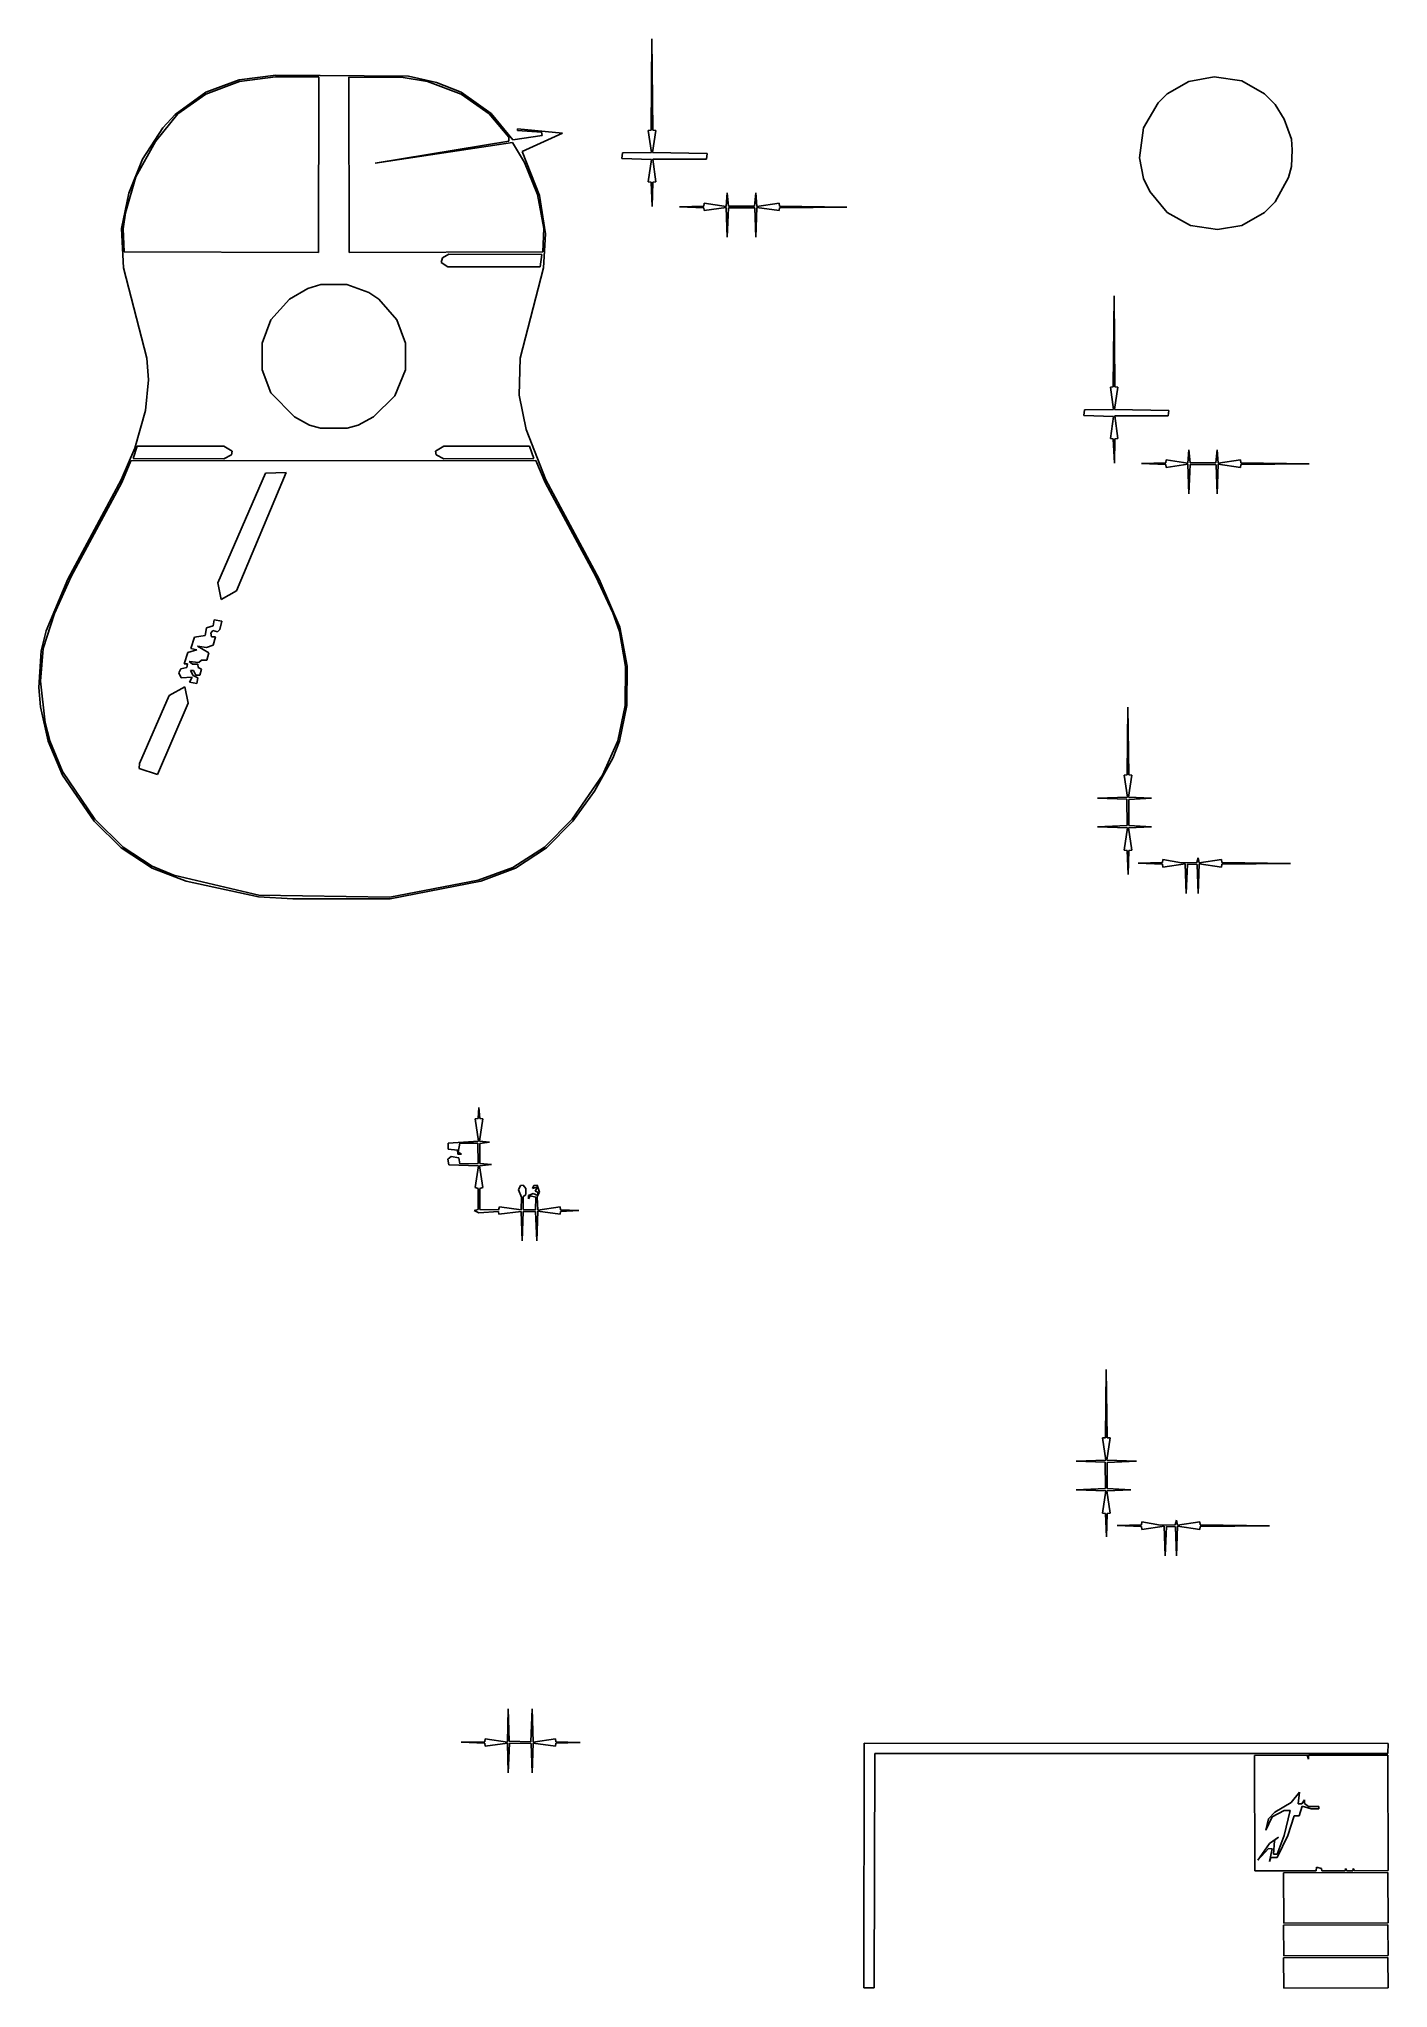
# Model space of a CAD drawing. Extents: x 25 to 199, y 9 to 261.
import ezdxf

# ---------------------------------------------------------------- set-up
doc = ezdxf.new("R2010")
doc.units = 0

msp = doc.modelspace()

# ---------------------------------------------------------------- linework, layer by layer
at = {"layer": 'BRIDGE_ROUTE'}
for p, q in [((131.11, 9.44), (131.15, 41.02)), ((131.15, 41.02), (198.8, 40.98)), ((198.8, 40.98), (198.76, 39.71)), ((132.5, 39.71), (132.42, 9.44)), ((198.76, 39.71), (132.5, 39.71)), ((132.42, 9.44), (131.11, 9.44))]:
    msp.add_line(p, q, dxfattribs=at)
at = {"layer": 'CONTROL_CAVITY'}
for p, q in [((46.1, 254.42), (42.12, 251.54)), ((50.42, 255.99), (46.1, 254.42)), ((55.16, 256.62), (50.42, 255.99)), ((72.26, 256.46), (55.16, 256.62)), ((75.9, 255.65), (72.26, 256.46)), ((79.08, 254.42), (75.9, 255.65)), ((82.97, 251.63), (79.08, 254.42)), ((40.56, 249.81), (37.93, 245.74)), ((42.12, 251.54), (40.56, 249.81)), ((85.77, 248.24), (82.97, 251.63)), ((92.16, 249.13), (86.36, 249.68)), ((86.36, 249.68), (86.36, 249.47)), ((86.36, 249.47), (89.45, 249.22)), ((89.54, 248.79), (85.77, 248.24)), ((86.95, 246.72), (92.16, 249.13)), ((89.45, 249.22), (89.54, 248.79)), ((37.93, 245.74), (36.15, 241.34)), ((89.2, 241.05), (86.95, 246.72)), ((36.15, 241.34), (35.22, 236.77)), ((89.96, 236.09), (89.2, 241.05)), ((35.22, 236.77), (35.48, 231.69)), ((89.7, 231.69), (89.96, 236.09)), ((35.48, 231.69), (38.48, 220.01)), ((86.7, 220.01), (89.7, 231.69)), ((38.48, 220.01), (38.69, 217.21)), ((86.57, 215.26), (86.7, 220.01)), ((38.69, 217.21), (38.31, 213.28)), ((87.46, 210.82), (86.57, 215.26)), ((38.31, 213.28), (36.91, 208.41)), ((90, 204.3), (87.46, 210.82)), ((36.91, 208.41), (35.18, 204.3)), ((35.18, 204.3), (28.28, 191.47)), ((96.9, 191.47), (90, 204.3)), ((28.28, 191.47), (25.48, 184.79)), ((99.57, 185.25), (96.9, 191.47)), ((25.48, 184.79), (24.85, 182.2)), ((100.54, 180.21), (99.57, 185.25)), ((24.85, 182.2), (24.55, 177.46)), ((100.46, 175.13), (100.54, 180.21)), ((24.55, 177.46), (24.76, 174.96)), ((24.76, 174.96), (25.74, 170.52)), ((99.53, 170.52), (100.46, 175.13)), ((25.74, 170.52), (27.6, 166.12)), ((98.68, 168.32), (99.53, 170.52)), ((96.31, 164.08), (98.68, 168.32)), ((27.6, 166.12), (31.67, 160.19)), ((93.51, 160.19), (96.31, 164.08)), ((31.67, 160.19), (35.18, 156.76)), ((90.09, 156.76), (93.51, 160.19)), ((35.18, 156.76), (39.16, 154.14)), ((86.11, 154.14), (90.09, 156.76)), ((39.16, 154.14), (43.56, 152.44)), ((81.62, 152.44), (86.11, 154.14)), ((43.56, 152.44), (52.92, 150.41)), ((69.93, 150.16), (81.62, 152.44)), ((52.92, 150.41), (57.32, 150.16)), ((57.32, 150.16), (69.93, 150.16))]:
    msp.add_line(p, q, dxfattribs=at)
at = {"layer": 'JACK_ROUTE'}
for p, q in [((46.1, 254.17), (50.46, 255.78)), ((50.46, 255.78), (55.08, 256.41)), ((55.08, 256.41), (60.71, 256.37)), ((60.71, 256.37), (60.66, 233.68)), ((64.56, 256.33), (71.59, 256.29)), ((64.6, 233.68), (64.56, 256.33)), ((71.59, 256.29), (74.72, 255.78)), ((74.72, 255.78), (79.08, 254.17)), ((42.5, 251.59), (46.1, 254.17)), ((79.08, 254.17), (82.68, 251.59)), ((39.58, 248.03), (42.5, 251.59)), ((82.68, 251.59), (85.26, 248.58)), ((37.08, 243.46), (39.58, 248.03)), ((85.22, 248.07), (67.99, 245.24)), ((67.99, 245.24), (85.72, 247.9)), ((85.26, 248.58), (85.22, 248.07)), ((85.72, 247.9), (87.25, 245.32)), ((87.25, 245.32), (88.94, 241.17)), ((35.73, 238.8), (37.08, 243.46)), ((88.94, 241.17), (89.75, 236.81)), ((35.43, 236.73), (35.73, 238.8)), ((89.75, 236.81), (89.62, 233.76)), ((35.56, 233.76), (35.43, 236.73)), ((60.66, 233.68), (35.56, 233.76)), ((89.62, 233.76), (64.6, 233.68))]:
    msp.add_line(p, q, dxfattribs=at)
at = {"layer": 'NECK_POCKET'}
for p, q in [((35.26, 203.96), (36.41, 206.76)), ((36.41, 206.76), (88.73, 206.8)), ((88.73, 206.8), (89.92, 203.96)), ((28.7, 191.81), (35.26, 203.96)), ((89.92, 203.96), (96.48, 191.81)), ((26.54, 187.03), (28.7, 191.81)), ((96.48, 191.81), (98.68, 187.11)), ((25.1, 182.5), (26.54, 187.03)), ((98.68, 187.11), (99.53, 184.7)), ((99.53, 184.7), (100.33, 180.17)), ((24.76, 178.31), (25.1, 182.5)), ((100.33, 180.17), (100.25, 175.13)), ((25.36, 172.89), (24.76, 178.31)), ((100.25, 175.13), (99.31, 170.56)), ((25.95, 170.56), (25.36, 172.89)), ((27.6, 166.62), (25.95, 170.56)), ((99.31, 170.56), (97.32, 166.12)), ((31.75, 160.44), (27.6, 166.62)), ((97.32, 166.12), (93.43, 160.44)), ((35.43, 156.85), (31.75, 160.44)), ((93.43, 160.44), (89.83, 156.85)), ((39.16, 154.39), (35.43, 156.85)), ((89.83, 156.85), (85.77, 154.22)), ((41.99, 153.2), (39.16, 154.39)), ((85.77, 154.22), (81.28, 152.57)), ((52.96, 150.62), (41.99, 153.2)), ((81.28, 152.57), (69.89, 150.37)), ((69.89, 150.37), (52.96, 150.62))]:
    msp.add_line(p, q, dxfattribs=at)
at = {"layer": 'SMALL_FEATURE'}
for p, q in [((103.72, 261.28), (103.63, 249.51)), ((103.84, 249.51), (103.72, 261.28)), ((170.26, 254.21), (173.06, 255.78)), ((173.06, 255.78), (176.36, 256.41)), ((176.36, 256.41), (179.92, 255.86)), ((179.92, 255.86), (182.84, 254.21)), ((167.22, 249.81), (169.12, 253.03)), ((169.12, 253.03), (170.26, 254.21)), ((182.84, 254.21), (184.23, 252.81)), ((184.23, 252.81), (185.38, 250.91)), ((103.63, 249.51), (103.25, 249.47)), ((103.25, 249.47), (103.67, 246.59)), ((103.8, 246.59), (104.22, 249.47)), ((104.22, 249.47), (103.84, 249.51)), ((166.71, 245.91), (167.22, 249.81)), ((185.38, 250.91), (186.35, 248.33)), ((186.35, 248.33), (186.44, 246.97)), ((186.44, 246.97), (186.35, 244.81)), ((99.91, 246.55), (99.82, 245.83)), ((99.82, 245.83), (103.67, 245.7)), ((103.67, 246.59), (99.91, 246.55)), ((103.67, 245.7), (103.25, 242.82)), ((110.87, 246.46), (103.8, 246.59)), ((104.22, 242.82), (103.84, 245.74)), ((103.84, 245.74), (110.79, 245.74)), ((110.79, 245.74), (110.87, 246.46)), ((167.22, 243.25), (166.71, 245.91)), ((186.35, 244.81), (185.93, 243.37)), ((103.25, 242.82), (103.63, 242.78)), ((103.63, 242.78), (103.76, 239.65)), ((103.76, 239.65), (103.84, 242.78)), ((103.84, 242.78), (104.22, 242.82)), ((168.02, 241.55), (167.22, 243.25)), ((185.93, 243.37), (184.23, 240.24)), ((110.41, 239.69), (107.27, 239.61)), ((107.27, 239.61), (110.41, 239.48)), ((110.45, 240.07), (110.41, 239.69)), ((110.41, 239.48), (110.45, 239.1)), ((113.33, 239.65), (110.45, 240.07)), ((110.45, 239.1), (113.33, 239.52)), ((113.45, 241.38), (113.33, 239.65)), ((113.33, 239.52), (113.45, 235.67)), ((113.62, 239.69), (113.45, 241.38)), ((113.45, 235.67), (113.62, 239.48)), ((116.97, 239.69), (113.62, 239.69)), ((113.62, 239.48), (117.01, 239.44)), ((117.14, 241.38), (116.97, 239.69)), ((117.01, 239.44), (117.14, 235.67)), ((117.26, 239.65), (117.14, 241.38)), ((117.14, 235.67), (117.26, 239.52)), ((120.14, 240.07), (117.26, 239.65)), ((117.26, 239.52), (120.14, 239.1)), ((120.18, 239.69), (120.14, 240.07)), ((120.14, 239.1), (120.18, 239.48)), ((128.9, 239.56), (120.18, 239.69)), ((120.18, 239.48), (128.9, 239.56)), ((170.26, 238.84), (168.02, 241.55)), ((184.23, 240.24), (182.84, 238.84)), ((173.27, 237.19), (170.26, 238.84)), ((176.78, 236.64), (173.27, 237.19)), ((179.92, 237.19), (176.78, 236.64)), ((182.84, 238.84), (179.92, 237.19)), ((76.5, 232.41), (76.67, 233)), ((77.34, 231.82), (76.5, 232.41)), ((76.67, 233), (77.51, 233.47)), ((89.28, 231.82), (77.34, 231.82)), ((77.51, 233.47), (89.49, 233.43)), ((89.49, 233.43), (89.28, 231.82)), ((59.27, 229.02), (60.96, 229.57)), ((60.96, 229.57), (64.3, 229.57)), ((64.3, 229.57), (67.14, 228.52)), ((54.48, 225), (56.9, 227.67)), ((56.9, 227.67), (59.27, 229.02)), ((67.14, 228.52), (68.45, 227.67)), ((68.45, 227.67), (70.78, 225)), ((163.41, 228.09), (163.32, 216.32)), ((163.53, 216.32), (163.41, 228.09)), ((53.38, 221.95), (54.48, 225)), ((70.78, 225), (71.88, 221.95)), ((53.38, 218.52), (53.38, 221.95)), ((71.88, 221.95), (71.88, 218.52)), ((54.48, 215.56), (53.38, 218.52)), ((71.88, 218.52), (70.53, 215.18)), ((57.57, 212.43), (54.48, 215.56)), ((70.53, 215.18), (67.78, 212.43)), ((163.32, 216.32), (162.94, 216.28)), ((162.94, 216.28), (163.36, 213.4)), ((163.49, 213.4), (163.91, 216.28)), ((163.91, 216.28), (163.53, 216.32)), ((59.48, 211.37), (57.57, 212.43)), ((67.78, 212.43), (65.79, 211.37)), ((159.6, 213.36), (159.51, 212.64)), ((159.51, 212.64), (163.36, 212.51)), ((163.36, 213.4), (159.6, 213.36)), ((163.36, 212.51), (162.94, 209.63)), ((170.48, 213.28), (163.49, 213.4)), ((163.91, 209.63), (163.53, 212.56)), ((163.53, 212.56), (170.39, 212.56)), ((170.39, 212.56), (170.48, 213.28)), ((60.92, 210.99), (59.48, 211.37)), ((64.35, 210.99), (60.92, 210.99)), ((65.79, 211.37), (64.35, 210.99)), ((162.94, 209.63), (163.32, 209.59)), ((163.32, 209.59), (163.45, 206.46)), ((163.45, 206.46), (163.53, 209.59)), ((163.53, 209.59), (163.91, 209.63)), ((36.7, 207.05), (37.25, 208.66)), ((48.43, 207.01), (36.7, 207.05)), ((37.25, 208.66), (48.43, 208.66)), ((48.43, 208.66), (49.49, 208.03)), ((49.4, 207.56), (48.43, 207.01)), ((49.49, 208.03), (49.4, 207.56)), ((75.78, 208.03), (76.83, 208.66)), ((75.86, 207.56), (75.78, 208.03)), ((76.83, 207.01), (75.86, 207.56)), ((76.83, 208.66), (87.93, 208.66)), ((88.48, 207.05), (76.83, 207.01)), ((87.93, 208.66), (88.48, 207.05)), ((170.14, 206.88), (170.1, 206.5)), ((172.93, 206.46), (170.14, 206.88)), ((173.06, 208.2), (172.93, 206.46)), ((173.23, 206.5), (173.06, 208.2)), ((176.74, 208.2), (176.57, 206.5)), ((176.87, 206.46), (176.74, 208.2)), ((179.75, 206.88), (176.87, 206.46)), ((179.79, 206.5), (179.75, 206.88)), ((47.67, 191.01), (53.81, 205.19)), ((56.47, 205.27), (50.08, 189.95)), ((53.81, 205.19), (56.47, 205.27)), ((170.1, 206.5), (166.96, 206.42)), ((166.96, 206.42), (170.1, 206.29)), ((170.1, 206.29), (170.14, 205.91)), ((170.14, 205.91), (172.93, 206.33)), ((172.93, 206.33), (173.06, 202.48)), ((173.06, 202.48), (173.23, 206.29)), ((176.57, 206.5), (173.23, 206.5)), ((173.23, 206.29), (176.61, 206.25)), ((176.61, 206.25), (176.74, 202.48)), ((176.74, 202.48), (176.87, 206.33)), ((176.87, 206.33), (179.75, 205.91)), ((179.75, 205.91), (179.79, 206.29)), ((188.6, 206.38), (179.79, 206.5)), ((179.79, 206.29), (188.6, 206.38)), ((48.09, 188.85), (47.67, 191.01)), ((50.08, 189.95), (48.09, 188.85)), ((44.15, 182.5), (44.62, 183.98)), ((44.62, 183.98), (46.02, 184.19)), ((46.02, 184.19), (46.19, 185.17)), ((46.19, 185.17), (47.03, 185.46)), ((46.99, 184.83), (46.74, 184.49)), ((46.74, 184.49), (46.82, 184.02)), ((46.82, 184.02), (47.37, 184.02)), ((47.62, 184.66), (46.99, 184.83)), ((47.03, 185.46), (47.16, 186.22)), ((47.37, 184.02), (47.03, 182.92)), ((47.16, 186.22), (48.18, 186.05)), ((47.92, 184.95), (47.62, 184.66)), ((48.18, 186.05), (47.92, 184.95)), ((43.31, 180.55), (43.77, 181.99)), ((43.77, 181.99), (44.92, 182.33)), ((44.92, 182.33), (44.15, 182.5)), ((46.19, 182.63), (45.04, 182.8)), ((45.04, 182.8), (46.48, 181.95)), ((47.03, 182.92), (46.19, 182.63)), ((46.48, 181.95), (46.23, 181.02)), ((42.63, 179.37), (42.88, 179.87)), ((42.93, 178.73), (42.63, 179.37)), ((42.88, 179.87), (43.65, 180.04)), ((43.73, 180.51), (43.31, 180.55)), ((43.65, 180.04), (43.73, 180.51)), ((45.21, 180.68), (43.94, 180.85)), ((43.94, 180.85), (44.37, 180.47)), ((44.49, 179.66), (44.11, 179.66)), ((44.11, 179.66), (44.45, 179.03)), ((44.37, 180.47), (45.08, 180.47)), ((44.45, 179.03), (45.08, 178.73)), ((44.79, 179.07), (44.49, 179.66)), ((45.34, 179.07), (44.79, 179.07)), ((45.08, 180.47), (45.13, 180.04)), ((45.13, 180.04), (45.55, 179.83)), ((45.55, 181.02), (45.21, 180.68)), ((45.55, 179.83), (45.34, 179.07)), ((46.23, 181.02), (45.55, 181.02)), ((37.55, 167.64), (41.36, 176.45)), ((41.36, 176.45), (43.39, 177.55)), ((44.32, 178.82), (42.93, 178.73)), ((43.39, 177.55), (43.81, 175.43)), ((43.98, 178.18), (44.32, 178.82)), ((44.92, 177.97), (43.98, 178.18)), ((45.08, 178.73), (44.92, 177.97)), ((43.81, 175.43), (39.84, 166.24)), ((165.18, 174.92), (165.1, 166.2)), ((165.31, 166.2), (165.18, 174.92)), ((37.51, 167.01), (37.55, 167.64)), ((39.84, 166.24), (37.51, 167.01)), ((165.1, 166.2), (164.72, 166.16)), ((164.72, 166.16), (165.14, 163.28)), ((165.27, 163.28), (165.69, 166.16)), ((165.69, 166.16), (165.31, 166.2)), ((165.14, 163.28), (161.29, 163.15)), ((161.29, 163.15), (165.06, 163.03)), ((165.06, 163.03), (165.1, 159.64)), ((168.27, 163.15), (165.27, 163.28)), ((165.31, 162.98), (168.27, 163.15)), ((165.31, 159.64), (165.31, 162.98)), ((165.1, 159.64), (161.29, 159.47)), ((161.29, 159.47), (165.14, 159.34)), ((165.14, 159.34), (164.72, 156.46)), ((165.27, 159.34), (168.27, 159.47)), ((165.69, 156.46), (165.27, 159.34)), ((168.27, 159.47), (165.31, 159.64)), ((164.72, 156.46), (165.1, 156.42)), ((165.1, 156.42), (165.23, 153.29)), ((165.23, 153.29), (165.31, 156.42)), ((165.31, 156.42), (165.69, 156.46)), ((169.67, 154.86), (166.54, 154.77)), ((166.54, 154.77), (169.67, 154.64)), ((169.71, 155.24), (169.67, 154.86)), ((169.67, 154.64), (169.71, 154.26)), ((172.13, 154.81), (169.71, 155.24)), ((169.71, 154.26), (172.59, 154.69)), ((174.12, 154.86), (172.13, 154.81)), ((172.59, 154.69), (172.72, 150.83)), ((172.72, 150.83), (172.89, 154.64)), ((172.89, 154.64), (174.16, 154.6)), ((174.29, 155.45), (174.12, 154.86)), ((174.16, 154.6), (174.29, 150.83)), ((174.41, 154.81), (174.29, 155.45)), ((174.29, 150.83), (174.41, 154.69)), ((177.29, 155.24), (174.41, 154.81)), ((174.41, 154.69), (177.29, 154.26)), ((177.33, 154.86), (177.29, 155.24)), ((177.29, 154.26), (177.33, 154.64)), ((186.22, 154.73), (177.33, 154.86)), ((177.33, 154.64), (186.22, 154.73)), ((81.28, 121.75), (80.9, 121.71)), ((80.9, 121.71), (81.32, 118.83)), ((81.36, 123.19), (81.28, 121.75)), ((81.49, 121.75), (81.36, 123.19)), ((81.45, 118.83), (81.87, 121.71)), ((81.87, 121.71), (81.49, 121.75)), ((81.32, 118.83), (77.39, 118.58)), ((77.39, 118.58), (77.39, 117.81)), ((78.7, 117.43), (78.91, 118.58)), ((78.91, 118.58), (81.24, 118.58)), ((81.24, 118.58), (81.28, 115.95)), ((82.76, 118.7), (81.45, 118.83)), ((81.49, 118.53), (82.76, 118.7)), ((81.49, 115.95), (81.49, 118.53)), ((77.77, 116.84), (77.34, 116.5)), ((77.34, 116.5), (77.47, 115.78)), ((77.39, 117.81), (78.61, 117.69)), ((78.78, 116.67), (77.77, 116.84)), ((78.61, 117.69), (78.66, 117.18)), ((78.66, 117.18), (79.12, 117.18)), ((79.12, 117.18), (78.7, 117.43)), ((78.91, 115.91), (78.78, 116.67)), ((81.28, 115.95), (78.91, 115.91)), ((83.02, 115.82), (81.49, 115.95)), ((77.47, 115.78), (81.32, 115.65)), ((81.32, 115.65), (80.9, 112.86)), ((81.45, 115.65), (83.02, 115.82)), ((81.87, 112.86), (81.45, 115.65)), ((80.9, 112.86), (81.28, 112.73)), ((81.28, 112.73), (81.28, 110.02)), ((81.49, 112.73), (81.87, 112.86)), ((81.49, 110.02), (81.49, 112.73)), ((86.74, 113.11), (86.49, 112.56)), ((86.49, 112.56), (86.87, 111.59)), ((87.08, 113.16), (86.74, 113.11)), ((86.87, 111.59), (86.83, 109.98)), ((87.42, 112.73), (87.08, 113.16)), ((87.08, 111.63), (87.42, 111.93)), ((87.08, 110.02), (87.08, 111.63)), ((87.42, 111.93), (87.42, 112.73)), ((88.39, 112.06), (87.76, 111.84)), ((87.76, 111.84), (87.76, 111.38)), ((87.76, 111.38), (88.01, 111.76)), ((88.01, 111.76), (88.73, 111.59)), ((88.48, 113.11), (88.31, 112.73)), ((88.31, 112.73), (88.94, 112.95)), ((88.98, 111.84), (88.39, 112.06)), ((88.9, 113.16), (88.48, 113.11)), ((88.94, 112.95), (88.65, 112.39)), ((88.65, 112.39), (88.98, 112.27)), ((88.73, 111.59), (88.69, 109.98)), ((89.2, 112.23), (88.9, 113.16)), ((88.9, 111.63), (89.2, 112.23)), ((88.98, 109.94), (88.9, 111.63)), ((88.98, 112.27), (88.98, 111.84)), ((81.28, 110.02), (80.77, 109.86)), ((80.77, 109.86), (81.36, 109.6)), ((81.36, 109.6), (83.9, 109.77)), ((83.9, 109.98), (81.49, 110.02)), ((84.03, 110.36), (83.9, 109.98)), ((83.9, 109.77), (83.95, 109.39)), ((83.95, 109.39), (86.83, 109.77)), ((86.83, 109.98), (84.03, 110.36)), ((86.83, 109.77), (86.95, 105.96)), ((86.95, 105.96), (87.08, 109.73)), ((88.69, 109.98), (87.08, 110.02)), ((87.08, 109.73), (88.69, 109.77)), ((88.69, 109.77), (88.86, 105.96)), ((88.86, 105.96), (88.98, 109.81)), ((91.86, 110.36), (88.98, 109.94)), ((88.98, 109.81), (91.86, 109.39)), ((91.91, 109.98), (91.86, 110.36)), ((91.86, 109.39), (91.91, 109.77)), ((94.28, 109.9), (91.91, 109.98)), ((91.91, 109.77), (94.28, 109.9)), ((162.39, 89.32), (162.31, 80.52)), ((162.52, 80.52), (162.39, 89.32)), ((162.31, 80.52), (161.93, 80.48)), ((161.93, 80.48), (162.35, 77.6)), ((162.48, 77.6), (162.9, 80.48)), ((162.9, 80.48), (162.52, 80.52)), ((162.35, 77.6), (158.5, 77.47)), ((158.5, 77.47), (162.26, 77.34)), ((162.26, 77.34), (162.31, 73.96)), ((166.33, 77.47), (162.48, 77.6)), ((162.52, 77.3), (166.33, 77.47)), ((162.52, 73.96), (162.52, 77.3)), ((162.31, 73.96), (158.5, 73.79)), ((158.5, 73.79), (162.35, 73.66)), ((162.35, 73.66), (161.93, 70.78)), ((162.48, 73.66), (165.57, 73.79)), ((162.9, 70.78), (162.48, 73.66)), ((165.57, 73.79), (162.52, 73.96)), ((161.93, 70.78), (162.31, 70.74)), ((162.31, 70.74), (162.43, 67.69)), ((162.43, 67.69), (162.52, 70.74)), ((162.52, 70.74), (162.9, 70.78)), ((166.96, 69.26), (163.83, 69.17)), ((163.83, 69.17), (166.96, 69.05)), ((167.01, 69.64), (166.96, 69.26)), ((166.96, 69.05), (167.01, 68.66)), ((169.42, 69.21), (167.01, 69.64)), ((167.01, 68.66), (169.88, 69.09)), ((171.32, 69.26), (169.42, 69.21)), ((169.88, 69.09), (170.01, 65.24)), ((170.01, 65.24), (170.18, 69.05)), ((170.18, 69.05), (171.37, 69)), ((171.49, 69.85), (171.32, 69.26)), ((171.37, 69), (171.49, 65.24)), ((171.62, 69.21), (171.49, 69.85)), ((171.49, 65.24), (171.62, 69.09)), ((174.5, 69.64), (171.62, 69.21)), ((171.62, 69.09), (174.5, 68.66)), ((174.54, 69.26), (174.5, 69.64)), ((174.5, 68.66), (174.54, 69.05)), ((183.51, 69.13), (174.54, 69.26)), ((174.54, 69.05), (183.51, 69.13)), ((85.17, 45.47), (85.05, 41.19)), ((85.3, 41.28), (85.17, 45.47)), ((88.26, 45.47), (88.1, 41.23)), ((88.39, 41.19), (88.26, 45.47)), ((82.13, 41.23), (79.08, 41.15)), ((79.08, 41.15), (82.13, 41.02)), ((82.17, 41.61), (82.13, 41.23)), ((82.13, 41.02), (82.17, 40.64)), ((85.05, 41.19), (82.17, 41.61)), ((82.17, 40.64), (85.05, 41.06)), ((85.05, 41.06), (85.17, 37.21)), ((85.17, 37.21), (85.34, 41.02)), ((88.1, 41.23), (85.3, 41.28)), ((85.34, 41.02), (88.14, 40.98)), ((88.14, 40.98), (88.26, 37.21)), ((88.26, 37.21), (88.39, 41.06)), ((91.27, 41.61), (88.39, 41.19)), ((88.39, 41.06), (91.27, 40.64)), ((91.31, 41.23), (91.27, 41.61)), ((91.27, 40.64), (91.31, 41.02)), ((94.45, 41.11), (91.31, 41.23)), ((91.31, 41.02), (94.45, 41.11)), ((181.57, 39.45), (188.34, 39.5)), ((181.61, 24.55), (181.57, 39.45)), ((188.34, 39.5), (188.51, 38.99)), ((188.51, 38.99), (188.55, 39.5)), ((188.55, 39.5), (198.76, 39.5)), ((198.76, 39.5), (198.8, 24.6)), ((186.31, 33.36), (184.19, 32.13)), ((187.37, 34.71), (186.31, 33.36)), ((187.2, 33.19), (187.37, 34.71)), ((187.66, 33.19), (187.2, 33.19)), ((187.32, 31.67), (187.71, 32.89)), ((188, 33.7), (187.66, 33.19)), ((187.71, 32.89), (188.89, 32.55)), ((188, 33.23), (188, 33.7)), ((188.55, 32.85), (188, 33.23)), ((189.87, 32.85), (188.55, 32.85)), ((189.87, 32.55), (189.87, 32.85)), ((183.01, 29.8), (183.85, 31.5)), ((183.35, 31.28), (183.01, 29.8)), ((184.19, 32.13), (183.35, 31.28)), ((183.85, 31.5), (185.38, 32.34)), ((185.38, 32.34), (186.14, 32.34)), ((186.14, 32.34), (185.38, 29.13)), ((185.84, 29.13), (186.69, 31.67)), ((186.69, 31.67), (187.32, 31.67)), ((188.89, 32.55), (189.87, 32.55)), ((183.51, 28.07), (181.99, 25.91)), ((184.66, 28.91), (183.51, 28.07)), ((184.02, 26.71), (184.15, 28.41)), ((184.15, 28.41), (184.66, 28.91)), ((185.38, 29.13), (184.49, 26.71)), ((184.49, 26.25), (185.84, 29.13)), ((181.99, 25.91), (183.35, 27.43)), ((183.35, 27.43), (183.85, 27.39)), ((183.85, 27.39), (183.51, 25.74)), ((183.51, 25.74), (183.68, 26.25)), ((183.68, 26.25), (184.49, 26.25)), ((184.49, 26.71), (184.02, 26.71)), ((189.53, 24.55), (181.61, 24.55)), ((185.29, 24.3), (198.76, 24.34)), ((185.34, 17.78), (185.29, 24.3)), ((189.57, 25.02), (189.53, 24.55)), ((190.2, 24.85), (189.57, 25.02)), ((190.25, 24.55), (190.2, 24.85)), ((193.25, 24.55), (190.25, 24.55)), ((193.29, 24.85), (193.25, 24.55)), ((193.46, 24.55), (193.29, 24.85)), ((194.27, 24.55), (193.46, 24.55)), ((194.31, 24.85), (194.27, 24.55)), ((194.48, 24.55), (194.31, 24.85)), ((198.8, 24.6), (194.48, 24.55)), ((198.76, 24.34), (198.8, 17.82)), ((198.8, 17.82), (185.34, 17.78)), ((185.29, 17.53), (198.76, 17.57)), ((185.34, 13.55), (185.29, 17.53)), ((198.76, 17.57), (198.8, 13.59)), ((185.29, 13.29), (198.76, 13.34)), ((185.34, 9.4), (185.29, 13.29)), ((198.8, 13.59), (185.34, 13.55)), ((198.76, 13.34), (198.8, 9.44)), ((198.8, 9.44), (185.34, 9.4))]:
    msp.add_line(p, q, dxfattribs=at)

doc.saveas('drawing.dxf')
